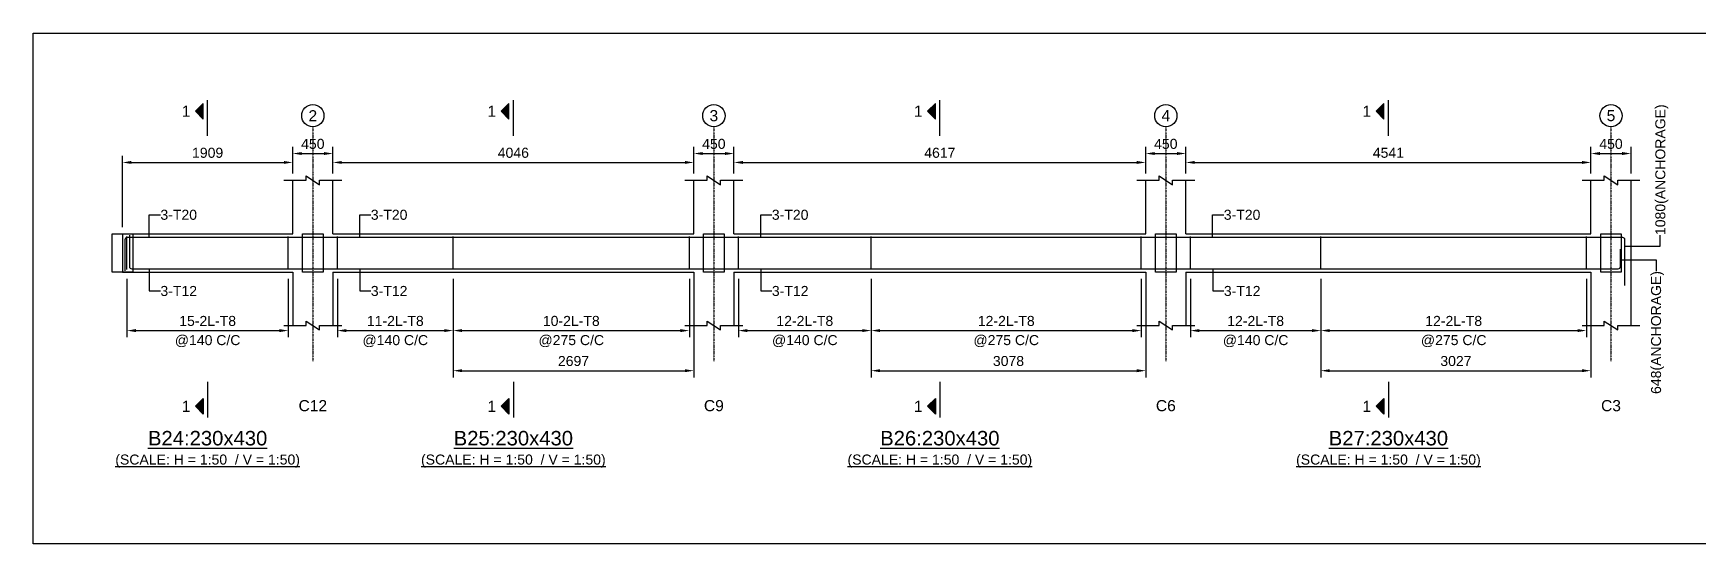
# Model space of a CAD drawing. Header units: inches. Extents: x -816171 to 9366335, y -450961 to 689132.
# Drawn here: x 4478771 to 4516113, y 185551 to 197011 of the extents above; entities that cross this region are included whole.
import ezdxf
from ezdxf.enums import TextEntityAlignment as Align

# ---------------------------------------------------------------- set-up
doc = ezdxf.new("R2010")
doc.units = ezdxf.units.IN
doc.header["$MEASUREMENT"] = 0
doc.linetypes.add('SCCenter', pattern=[1.2, 0.5, -0.3, 0.1, -0.3])
doc.linetypes.add('SCHidden', pattern=[1000, 500, -500])
for name, color, linetype in [('Concrete Line', 2, 'Continuous'), ('Cut Line', 31, 'Continuous'), ('Dimension', 31, 'Continuous'), ('Grid', 8, 'Continuous'), ('Labels', 4, 'Continuous'), ('Labels_Support', 4, 'Continuous'), ('Link', 225, 'Continuous'), ('Reinforcement', 130, 'Continuous'), ('Schedule Border', 60, 'Continuous'), ('Section Mark', 5, 'Continuous'), ('Solid', 25, 'Continuous'), ('Text', 31, 'Continuous'), ('Text_Scale', 31, 'Continuous')]:
    doc.layers.add(name, color=color, linetype=linetype)
doc.styles.add('SC-SansSerif', font='SansSerif')
doc.styles.get("Standard").update_dxf_attribs({"font": 'txt.shx'})
doc.dimstyles.new('SCBBSDimStyl', dxfattribs={"dimtxt": 225, "dimasz": 200, "dimexe": 150, "dimexo": 150, "dimgap": 100, "dimtad": 1, "dimtoh": 1, "dimdec": 0, "dimzin": 0, "dimdsep": 46, "dimtxsty": 'SC-SansSerif', "dimcen": 0.09, "dimclrd": 8, "dimclre": 8, "dimclrt": 31, "dimadec": 0, "dimazin": 0, "dimtfac": 1, "dimtdec": 0, "dimtix": 1, "dimtofl": 0, "dimtmove": 0, "dimatfit": 3, "dimfxl": 1, "dimtolj": 1, "dimtzin": 0, "dimarcsym": 0})
doc.dimstyles.get("Standard").update_dxf_attribs({"dimtxt": 0.18, "dimasz": 0.18, "dimexe": 0.18, "dimexo": 0.0625, "dimgap": 0.09, "dimtad": 0, "dimtih": 1, "dimtoh": 1, "dimdec": 4, "dimzin": 0, "dimdsep": 46, "dimtxsty": 'Standard', "dimcen": 0.09, "dimadec": 0, "dimazin": 0, "dimtfac": 1, "dimtdec": 4, "dimtofl": 0, "dimtmove": 0, "dimatfit": 3, "dimfxl": 1, "dimtolj": 1, "dimtzin": 0, "dimarcsym": 0})

# ---------------------------------------------------------------- blocks, each defined once
blk = doc.blocks.new('*D1825')
at = {"layer": 'DEFPOINTS', "color": 0, "transparency": 16777216}
for p in [(4480871, 191651), (4484489, 191651), (4484489, 190336)]:
    blk.add_point(p, dxfattribs=at)
at = {"layer": 'Dimension', "color": 8, "lineweight": -2, "transparency": 16777216}
for p, q in [((4480871, 191501), (4480871, 190186)), ((4484489, 191501), (4484489, 190186)), ((4481071, 190336), (4484289, 190336))]:
    blk.add_line(p, q, dxfattribs=at)
at = {"layer": 'Dimension', "color": 8, "transparency": 16777216}
for points in [[(4481071, 190370), (4481071, 190303), (4480871, 190336)], [(4484289, 190370), (4484289, 190303), (4484489, 190336)]]:
    blk.add_solid(points, dxfattribs=at)
at = {"layer": 'Dimension', "color": 31, "transparency": 16777216, "char_height": 225, "attachment_point": 5, "style": 'SC-SansSerif'}
for s, insert in [('\\A1;15-2L-T8', (4482680, 190552)), ('\\A1;@140 C/C', (4482680, 190100))]:
    blk.add_mtext(s, dxfattribs=dict(at, insert=insert))
blk = doc.blocks.new('*D1826')
at = {"layer": 'DEFPOINTS', "color": 0, "transparency": 16777216}
for p in [(4485589, 191651), (4488186, 191651), (4488186, 190336)]:
    blk.add_point(p, dxfattribs=at)
at = {"layer": 'Dimension', "color": 8, "lineweight": -2, "transparency": 16777216}
for p, q in [((4485589, 191501), (4485589, 190186)), ((4488186, 191501), (4488186, 190186)), ((4485789, 190336), (4487986, 190336))]:
    blk.add_line(p, q, dxfattribs=at)
at = {"layer": 'Dimension', "color": 8, "transparency": 16777216}
for points in [[(4485789, 190370), (4485789, 190303), (4485589, 190336)], [(4487986, 190370), (4487986, 190303), (4488186, 190336)]]:
    blk.add_solid(points, dxfattribs=at)
at = {"layer": 'Dimension', "color": 31, "transparency": 16777216, "char_height": 225, "attachment_point": 5, "style": 'SC-SansSerif'}
for s, insert in [('\\A1;11-2L-T8', (4486888, 190552)), ('\\A1;@140 C/C', (4486888, 190100))]:
    blk.add_mtext(s, dxfattribs=dict(at, insert=insert))
blk = doc.blocks.new('*D1827')
at = {"layer": 'DEFPOINTS', "color": 0, "transparency": 16777216}
for p in [(4488186, 191651), (4493481, 191651), (4493481, 190336)]:
    blk.add_point(p, dxfattribs=at)
at = {"layer": 'Dimension', "color": 8, "lineweight": -2, "transparency": 16777216}
for p, q in [((4488186, 191501), (4488186, 190186)), ((4493481, 191501), (4493481, 190186)), ((4488386, 190336), (4493281, 190336))]:
    blk.add_line(p, q, dxfattribs=at)
at = {"layer": 'Dimension', "color": 8, "transparency": 16777216}
for points in [[(4488386, 190370), (4488386, 190303), (4488186, 190336)], [(4493281, 190370), (4493281, 190303), (4493481, 190336)]]:
    blk.add_solid(points, dxfattribs=at)
at = {"layer": 'Dimension', "color": 31, "transparency": 16777216, "char_height": 225, "attachment_point": 5, "style": 'SC-SansSerif'}
for s, insert in [('\\A1;10-2L-T8', (4490834, 190552)), ('\\A1;@275 C/C', (4490834, 190100))]:
    blk.add_mtext(s, dxfattribs=dict(at, insert=insert))
blk = doc.blocks.new('*D1828')
at = {"layer": 'DEFPOINTS', "color": 0, "transparency": 16777216}
for p in [(4488186, 191651), (4493581, 191651), (4493581, 189436)]:
    blk.add_point(p, dxfattribs=at)
at = {"layer": 'Dimension', "color": 8, "lineweight": -2, "transparency": 16777216}
for p, q in [((4488186, 191501), (4488186, 189286)), ((4493581, 191501), (4493581, 189286)), ((4488386, 189436), (4493381, 189436))]:
    blk.add_line(p, q, dxfattribs=at)
at = {"layer": 'Dimension', "color": 8, "transparency": 16777216}
for points in [[(4488386, 189470), (4488386, 189403), (4488186, 189436)], [(4493381, 189470), (4493381, 189403), (4493581, 189436)]]:
    blk.add_solid(points, dxfattribs=at)
at = {"layer": 'Dimension', "color": 31, "transparency": 16777216, "insert": (4490884, 189652), "char_height": 225, "attachment_point": 5, "style": 'SC-SansSerif'}
blk.add_mtext('\\A1;2697', dxfattribs=at)
blk = doc.blocks.new('*D1829')
at = {"layer": 'DEFPOINTS', "color": 0, "transparency": 16777216}
for p in [(4494581, 191651), (4497559, 191651), (4497559, 190336)]:
    blk.add_point(p, dxfattribs=at)
at = {"layer": 'Dimension', "color": 8, "lineweight": -2, "transparency": 16777216}
for p, q in [((4494581, 191501), (4494581, 190186)), ((4497559, 191501), (4497559, 190186)), ((4494781, 190336), (4497359, 190336))]:
    blk.add_line(p, q, dxfattribs=at)
at = {"layer": 'Dimension', "color": 8, "transparency": 16777216}
for points in [[(4494781, 190370), (4494781, 190303), (4494581, 190336)], [(4497359, 190370), (4497359, 190303), (4497559, 190336)]]:
    blk.add_solid(points, dxfattribs=at)
at = {"layer": 'Dimension', "color": 31, "transparency": 16777216, "char_height": 225, "attachment_point": 5, "style": 'SC-SansSerif'}
for s, insert in [('\\A1;12-2L-T8', (4496070, 190552)), ('\\A1;@140 C/C', (4496070, 190100))]:
    blk.add_mtext(s, dxfattribs=dict(at, insert=insert))
blk = doc.blocks.new('*D1830')
at = {"layer": 'DEFPOINTS', "color": 0, "transparency": 16777216}
for p in [(4497559, 191651), (4503615, 191651), (4503615, 190336)]:
    blk.add_point(p, dxfattribs=at)
at = {"layer": 'Dimension', "color": 8, "lineweight": -2, "transparency": 16777216}
for p, q in [((4497559, 191501), (4497559, 190186)), ((4503615, 191501), (4503615, 190186)), ((4497759, 190336), (4503415, 190336))]:
    blk.add_line(p, q, dxfattribs=at)
at = {"layer": 'Dimension', "color": 8, "transparency": 16777216}
for points in [[(4497759, 190370), (4497759, 190303), (4497559, 190336)], [(4503415, 190370), (4503415, 190303), (4503615, 190336)]]:
    blk.add_solid(points, dxfattribs=at)
at = {"layer": 'Dimension', "color": 31, "transparency": 16777216, "char_height": 225, "attachment_point": 5, "style": 'SC-SansSerif'}
for s, insert in [('\\A1;12-2L-T8', (4500587, 190552)), ('\\A1;@275 C/C', (4500587, 190100))]:
    blk.add_mtext(s, dxfattribs=dict(at, insert=insert))
blk = doc.blocks.new('*D1831')
at = {"layer": 'DEFPOINTS', "color": 0, "transparency": 16777216}
for p in [(4497559, 191651), (4503715, 191651), (4503715, 189436)]:
    blk.add_point(p, dxfattribs=at)
at = {"layer": 'Dimension', "color": 8, "lineweight": -2, "transparency": 16777216}
for p, q in [((4497559, 191501), (4497559, 189286)), ((4503715, 191501), (4503715, 189286)), ((4497759, 189436), (4503515, 189436))]:
    blk.add_line(p, q, dxfattribs=at)
at = {"layer": 'Dimension', "color": 8, "transparency": 16777216}
for points in [[(4497759, 189470), (4497759, 189403), (4497559, 189436)], [(4503515, 189470), (4503515, 189403), (4503715, 189436)]]:
    blk.add_solid(points, dxfattribs=at)
at = {"layer": 'Dimension', "color": 31, "transparency": 16777216, "insert": (4500637, 189652), "char_height": 225, "attachment_point": 5, "style": 'SC-SansSerif'}
blk.add_mtext('\\A1;3078', dxfattribs=at)
blk = doc.blocks.new('*D1832')
at = {"layer": 'DEFPOINTS', "color": 0, "transparency": 16777216}
for p in [(4504715, 191651), (4507642, 191651), (4507642, 190336)]:
    blk.add_point(p, dxfattribs=at)
at = {"layer": 'Dimension', "color": 8, "lineweight": -2, "transparency": 16777216}
for p, q in [((4504715, 191501), (4504715, 190186)), ((4507642, 191501), (4507642, 190186)), ((4504915, 190336), (4507442, 190336))]:
    blk.add_line(p, q, dxfattribs=at)
at = {"layer": 'Dimension', "color": 8, "transparency": 16777216}
for points in [[(4504915, 190370), (4504915, 190303), (4504715, 190336)], [(4507442, 190370), (4507442, 190303), (4507642, 190336)]]:
    blk.add_solid(points, dxfattribs=at)
at = {"layer": 'Dimension', "color": 31, "transparency": 16777216, "char_height": 225, "attachment_point": 5, "style": 'SC-SansSerif'}
for s, insert in [('\\A1;12-2L-T8', (4506179, 190552)), ('\\A1;@140 C/C', (4506179, 190100))]:
    blk.add_mtext(s, dxfattribs=dict(at, insert=insert))
blk = doc.blocks.new('*D1833')
at = {"layer": 'DEFPOINTS', "color": 0, "transparency": 16777216}
for p in [(4507642, 191651), (4513597, 191651), (4513597, 190336)]:
    blk.add_point(p, dxfattribs=at)
at = {"layer": 'Dimension', "color": 8, "lineweight": -2, "transparency": 16777216}
for p, q in [((4507642, 191501), (4507642, 190186)), ((4513597, 191501), (4513597, 190186)), ((4507842, 190336), (4513397, 190336))]:
    blk.add_line(p, q, dxfattribs=at)
at = {"layer": 'Dimension', "color": 8, "transparency": 16777216}
for points in [[(4507842, 190370), (4507842, 190303), (4507642, 190336)], [(4513397, 190370), (4513397, 190303), (4513597, 190336)]]:
    blk.add_solid(points, dxfattribs=at)
at = {"layer": 'Dimension', "color": 31, "transparency": 16777216, "char_height": 225, "attachment_point": 5, "style": 'SC-SansSerif'}
for s, insert in [('\\A1;12-2L-T8', (4510620, 190552)), ('\\A1;@275 C/C', (4510620, 190100))]:
    blk.add_mtext(s, dxfattribs=dict(at, insert=insert))
blk = doc.blocks.new('*D1834')
at = {"layer": 'DEFPOINTS', "color": 0, "transparency": 16777216}
for p in [(4507642, 191651), (4513697, 191651), (4513697, 189436)]:
    blk.add_point(p, dxfattribs=at)
at = {"layer": 'Dimension', "color": 8, "lineweight": -2, "transparency": 16777216}
for p, q in [((4507642, 191501), (4507642, 189286)), ((4513697, 191501), (4513697, 189286)), ((4507842, 189436), (4513497, 189436))]:
    blk.add_line(p, q, dxfattribs=at)
at = {"layer": 'Dimension', "color": 8, "transparency": 16777216}
for points in [[(4507842, 189470), (4507842, 189403), (4507642, 189436)], [(4513497, 189470), (4513497, 189403), (4513697, 189436)]]:
    blk.add_solid(points, dxfattribs=at)
at = {"layer": 'Dimension', "color": 31, "transparency": 16777216, "insert": (4510670, 189652), "char_height": 225, "attachment_point": 5, "style": 'SC-SansSerif'}
blk.add_mtext('\\A1;3027', dxfattribs=at)
blk = doc.blocks.new('*D1843')
at = {"layer": 'DEFPOINTS', "color": 0, "transparency": 16777216}
for p in [(4484589, 194111), (4484589, 193711), (4480771, 192511)]:
    blk.add_point(p, dxfattribs=at)
at = {"layer": 'Dimension', "color": 8, "lineweight": -2, "transparency": 16777216}
for p, q in [((4480771, 192661), (4480771, 194261)), ((4484589, 193861), (4484589, 194261)), ((4480971, 194111), (4484389, 194111))]:
    blk.add_line(p, q, dxfattribs=at)
at = {"layer": 'Dimension', "color": 8, "transparency": 16777216}
for points in [[(4480971, 194145), (4480971, 194078), (4480771, 194111)], [(4484389, 194145), (4484389, 194078), (4484589, 194111)]]:
    blk.add_solid(points, dxfattribs=at)
at = {"layer": 'Dimension', "color": 31, "transparency": 16777216, "insert": (4482680, 194327), "char_height": 225, "attachment_point": 5, "style": 'SC-SansSerif'}
blk.add_mtext('\\A1;1909', dxfattribs=at)
blk = doc.blocks.new('*D1844')
at = {"layer": 'DEFPOINTS', "color": 0, "transparency": 16777216}
for p in [(4493581, 194111), (4485489, 193711), (4493581, 193711)]:
    blk.add_point(p, dxfattribs=at)
at = {"layer": 'Dimension', "color": 8, "lineweight": -2, "transparency": 16777216}
for p, q in [((4485489, 193861), (4485489, 194261)), ((4493581, 193861), (4493581, 194261)), ((4485689, 194111), (4493381, 194111))]:
    blk.add_line(p, q, dxfattribs=at)
at = {"layer": 'Dimension', "color": 8, "transparency": 16777216}
for points in [[(4485689, 194145), (4485689, 194078), (4485489, 194111)], [(4493381, 194145), (4493381, 194078), (4493581, 194111)]]:
    blk.add_solid(points, dxfattribs=at)
at = {"layer": 'Dimension', "color": 31, "transparency": 16777216, "insert": (4489535, 194327), "char_height": 225, "attachment_point": 5, "style": 'SC-SansSerif'}
blk.add_mtext('\\A1;4046', dxfattribs=at)
blk = doc.blocks.new('*D1845')
at = {"layer": 'DEFPOINTS', "color": 0, "transparency": 16777216}
for p in [(4503715, 194111), (4494481, 193711), (4503715, 193711)]:
    blk.add_point(p, dxfattribs=at)
at = {"layer": 'Dimension', "color": 8, "lineweight": -2, "transparency": 16777216}
for p, q in [((4494481, 193861), (4494481, 194261)), ((4503715, 193861), (4503715, 194261)), ((4494681, 194111), (4503515, 194111))]:
    blk.add_line(p, q, dxfattribs=at)
at = {"layer": 'Dimension', "color": 8, "transparency": 16777216}
for points in [[(4494681, 194145), (4494681, 194078), (4494481, 194111)], [(4503515, 194145), (4503515, 194078), (4503715, 194111)]]:
    blk.add_solid(points, dxfattribs=at)
at = {"layer": 'Dimension', "color": 31, "transparency": 16777216, "insert": (4499098, 194327), "char_height": 225, "attachment_point": 5, "style": 'SC-SansSerif'}
blk.add_mtext('\\A1;4617', dxfattribs=at)
blk = doc.blocks.new('*D1846')
at = {"layer": 'DEFPOINTS', "color": 0, "transparency": 16777216}
for p in [(4513697, 194111), (4504615, 193711), (4513697, 193711)]:
    blk.add_point(p, dxfattribs=at)
at = {"layer": 'Dimension', "color": 8, "lineweight": -2, "transparency": 16777216}
for p, q in [((4504615, 193861), (4504615, 194261)), ((4513697, 193861), (4513697, 194261)), ((4504815, 194111), (4513497, 194111))]:
    blk.add_line(p, q, dxfattribs=at)
at = {"layer": 'Dimension', "color": 8, "transparency": 16777216}
for points in [[(4504815, 194145), (4504815, 194078), (4504615, 194111)], [(4513497, 194145), (4513497, 194078), (4513697, 194111)]]:
    blk.add_solid(points, dxfattribs=at)
at = {"layer": 'Dimension', "color": 31, "transparency": 16777216, "insert": (4509156, 194327), "char_height": 225, "attachment_point": 5, "style": 'SC-SansSerif'}
blk.add_mtext('\\A1;4541', dxfattribs=at)
blk = doc.blocks.new('*D1847')
at = {"layer": 'DEFPOINTS', "color": 0, "transparency": 16777216}
for p in [(4485489, 194311), (4484589, 193711), (4485489, 193711)]:
    blk.add_point(p, dxfattribs=at)
at = {"layer": 'Dimension', "color": 8, "lineweight": -2, "transparency": 16777216}
for p, q in [((4484589, 193861), (4484589, 194461)), ((4484789, 194311), (4485289, 194311)), ((4485489, 193861), (4485489, 194461))]:
    blk.add_line(p, q, dxfattribs=at)
at = {"layer": 'Dimension', "color": 8, "transparency": 16777216}
for points in [[(4484789, 194345), (4484789, 194278), (4484589, 194311)], [(4485289, 194345), (4485289, 194278), (4485489, 194311)]]:
    blk.add_solid(points, dxfattribs=at)
at = {"layer": 'Dimension', "color": 31, "transparency": 16777216, "insert": (4485039, 194527), "char_height": 225, "attachment_point": 5, "style": 'SC-SansSerif'}
blk.add_mtext('\\A1;450', dxfattribs=at)
blk = doc.blocks.new('*D1848')
at = {"layer": 'DEFPOINTS', "color": 0, "transparency": 16777216}
for p in [(4494481, 194311), (4493581, 193711), (4494481, 193711)]:
    blk.add_point(p, dxfattribs=at)
at = {"layer": 'Dimension', "color": 8, "lineweight": -2, "transparency": 16777216}
for p, q in [((4493581, 193861), (4493581, 194461)), ((4493781, 194311), (4494281, 194311)), ((4494481, 193861), (4494481, 194461))]:
    blk.add_line(p, q, dxfattribs=at)
at = {"layer": 'Dimension', "color": 8, "transparency": 16777216}
for points in [[(4493781, 194345), (4493781, 194278), (4493581, 194311)], [(4494281, 194345), (4494281, 194278), (4494481, 194311)]]:
    blk.add_solid(points, dxfattribs=at)
at = {"layer": 'Dimension', "color": 31, "transparency": 16777216, "insert": (4494031, 194527), "char_height": 225, "attachment_point": 5, "style": 'SC-SansSerif'}
blk.add_mtext('\\A1;450', dxfattribs=at)
blk = doc.blocks.new('*D1849')
at = {"layer": 'DEFPOINTS', "color": 0, "transparency": 16777216}
for p in [(4504615, 194311), (4503715, 193711), (4504615, 193711)]:
    blk.add_point(p, dxfattribs=at)
at = {"layer": 'Dimension', "color": 8, "lineweight": -2, "transparency": 16777216}
for p, q in [((4503715, 193861), (4503715, 194461)), ((4503915, 194311), (4504415, 194311)), ((4504615, 193861), (4504615, 194461))]:
    blk.add_line(p, q, dxfattribs=at)
at = {"layer": 'Dimension', "color": 8, "transparency": 16777216}
for points in [[(4503915, 194345), (4503915, 194278), (4503715, 194311)], [(4504415, 194345), (4504415, 194278), (4504615, 194311)]]:
    blk.add_solid(points, dxfattribs=at)
at = {"layer": 'Dimension', "color": 31, "transparency": 16777216, "insert": (4504165, 194527), "char_height": 225, "attachment_point": 5, "style": 'SC-SansSerif'}
blk.add_mtext('\\A1;450', dxfattribs=at)
blk = doc.blocks.new('*D1850')
at = {"layer": 'DEFPOINTS', "color": 0, "transparency": 16777216}
for p in [(4514597, 194311), (4513697, 193711), (4514597, 193711)]:
    blk.add_point(p, dxfattribs=at)
at = {"layer": 'Dimension', "color": 8, "lineweight": -2, "transparency": 16777216}
for p, q in [((4513697, 193861), (4513697, 194461)), ((4513897, 194311), (4514397, 194311)), ((4514597, 193861), (4514597, 194461))]:
    blk.add_line(p, q, dxfattribs=at)
at = {"layer": 'Dimension', "color": 8, "transparency": 16777216}
for points in [[(4513897, 194345), (4513897, 194278), (4513697, 194311)], [(4514397, 194345), (4514397, 194278), (4514597, 194311)]]:
    blk.add_solid(points, dxfattribs=at)
at = {"layer": 'Dimension', "color": 31, "transparency": 16777216, "insert": (4514147, 194527), "char_height": 225, "attachment_point": 5, "style": 'SC-SansSerif'}
blk.add_mtext('\\A1;450', dxfattribs=at)

msp = doc.modelspace()

# ---------------------------------------------------------------- hatches: boundary and pattern name
at = {"layer": 'Solid'}
for points in [[(4482580.08622, 195436.35614), (4482405.08622, 195261.35614), (4482580.08622, 195086.35614), (4482580.08622, 195436.35614)], [(4489435.58622, 195436.35614), (4489260.58622, 195261.35614), (4489435.58622, 195086.35614), (4489435.58622, 195436.35614)], [(4498998.58622, 195436.35614), (4498823.58622, 195261.35614), (4498998.58622, 195086.35614), (4498998.58622, 195436.35614)], [(4509056.58622, 195436.35614), (4508881.58622, 195261.35614), (4509056.58622, 195086.35614), (4509056.58622, 195436.35614)], [(4482580.08622, 188461.35614), (4482405.08622, 188636.35614), (4482580.08622, 188811.35614), (4482580.08622, 188461.35614)], [(4489435.58622, 188461.35614), (4489260.58622, 188636.35614), (4489435.58622, 188811.35614), (4489435.58622, 188461.35614)], [(4498998.58622, 188461.35614), (4498823.58622, 188636.35614), (4498998.58622, 188811.35614), (4498998.58622, 188461.35614)], [(4509056.58622, 188461.35614), (4508881.58622, 188636.35614), (4509056.58622, 188811.35614), (4509056.58622, 188461.35614)]]:
    msp.add_hatch(color=256, dxfattribs=at).paths.add_polyline_path(points, flags=0)

# ---------------------------------------------------------------- linework, layer by layer
at = {"layer": 'Concrete Line'}
for p, q in [((4484589.08622, 192511.35614), (4484589.08622, 193711.35614)), ((4485489.08622, 192511.35614), (4485489.08622, 193711.35614)), ((4493581.08622, 192511.35614), (4493581.08622, 193711.35614)), ((4494481.08622, 192511.35614), (4494481.08622, 193711.35614)), ((4503715.08622, 192511.35614), (4503715.08622, 193711.35614)), ((4504615.08622, 192511.35614), (4504615.08622, 193711.35614)), ((4513697.08622, 192511.35614), (4513697.08622, 193711.35614)), ((4514597.08622, 190451.35614), (4514597.08622, 193711.35614)), ((4480771.08622, 192511.35614), (4480771.08622, 191651.35614)), ((4484589.08622, 191651.35614), (4484589.08622, 190451.35614)), ((4485489.08622, 191651.35614), (4485489.08622, 190451.35614)), ((4493581.08622, 191651.35614), (4493581.08622, 190451.35614)), ((4494481.08622, 191651.35614), (4494481.08622, 190451.35614)), ((4503715.08622, 191651.35614), (4503715.08622, 190451.35614)), ((4504615.08622, 191651.35614), (4504615.08622, 190451.35614)), ((4513697.08622, 191651.35614), (4513697.08622, 190451.35614))]:
    msp.add_line(p, q, dxfattribs=at)
for points in [[(4480541.08622, 192511.35614), (4481001.08622, 192511.35614), (4481001.08622, 192511.35614), (4481001.08622, 191651.35614), (4481001.08622, 191651.35614), (4480541.08622, 191651.35614), (4480541.08622, 191651.35614), (4480541.08622, 192511.35614)], [(4484809.08622, 192511.35614), (4485269.08622, 192511.35614), (4485269.08622, 192511.35614), (4485269.08622, 191651.35614), (4485269.08622, 191651.35614), (4484809.08622, 191651.35614), (4484809.08622, 191651.35614), (4484809.08622, 192511.35614)], [(4493801.08622, 192511.35614), (4494261.08622, 192511.35614), (4494261.08622, 192511.35614), (4494261.08622, 191651.35614), (4494261.08622, 191651.35614), (4493801.08622, 191651.35614), (4493801.08622, 191651.35614), (4493801.08622, 192511.35614)], [(4503935.08622, 192511.35614), (4504395.08622, 192511.35614), (4504395.08622, 192511.35614), (4504395.08622, 191651.35614), (4504395.08622, 191651.35614), (4503935.08622, 191651.35614), (4503935.08622, 191651.35614), (4503935.08622, 192511.35614)], [(4513917.08622, 192511.35614), (4514377.08622, 192511.35614), (4514377.08622, 192511.35614), (4514377.08622, 191651.35614), (4514377.08622, 191651.35614), (4513917.08622, 191651.35614), (4513917.08622, 191651.35614), (4513917.08622, 192511.35614)]]:
    msp.add_lwpolyline(points, close=True, dxfattribs=at)
at = {"layer": 'Concrete Line', "linetype": 'SCHidden'}
for points in [[(4480541.08622, 192511.35614), (4481001.08622, 192511.35614), (4481001.08622, 192511.35614), (4481001.08622, 191651.35614), (4481001.08622, 191651.35614), (4480541.08622, 191651.35614), (4480541.08622, 191651.35614), (4480541.08622, 192511.35614)], [(4484809.08622, 192511.35614), (4485269.08622, 192511.35614), (4485269.08622, 192511.35614), (4485269.08622, 191651.35614), (4485269.08622, 191651.35614), (4484809.08622, 191651.35614), (4484809.08622, 191651.35614), (4484809.08622, 192511.35614)], [(4493801.08622, 192511.35614), (4494261.08622, 192511.35614), (4494261.08622, 192511.35614), (4494261.08622, 191651.35614), (4494261.08622, 191651.35614), (4493801.08622, 191651.35614), (4493801.08622, 191651.35614), (4493801.08622, 192511.35614)], [(4503935.08622, 192511.35614), (4504395.08622, 192511.35614), (4504395.08622, 192511.35614), (4504395.08622, 191651.35614), (4504395.08622, 191651.35614), (4503935.08622, 191651.35614), (4503935.08622, 191651.35614), (4503935.08622, 192511.35614)], [(4513917.08622, 192511.35614), (4514377.08622, 192511.35614), (4514377.08622, 192511.35614), (4514377.08622, 191651.35614), (4514377.08622, 191651.35614), (4513917.08622, 191651.35614), (4513917.08622, 191651.35614), (4513917.08622, 192511.35614)]]:
    msp.add_lwpolyline(points, close=True, dxfattribs=at)
at = {"layer": 'Concrete Line'}
for points in [[(4480771.08622, 192511.35614), (4484589.08622, 192511.35614)], [(4485489.08622, 192511.35614), (4493581.08622, 192511.35614)], [(4494481.08622, 192511.35614), (4503715.08622, 192511.35614)], [(4504615.08622, 192511.35614), (4513697.08622, 192511.35614)], [(4480771.08622, 191651.35614), (4484589.08622, 191651.35614)], [(4485489.08622, 191651.35614), (4493581.08622, 191651.35614)], [(4494481.08622, 191651.35614), (4503715.08622, 191651.35614)], [(4504615.08622, 191651.35614), (4513697.08622, 191651.35614)]]:
    msp.add_lwpolyline(points, dxfattribs=at)
at = {"layer": 'Cut Line'}
for points in [[(4484389.08622, 193711.35614), (4484889.08622, 193711.35614), (4484889.08622, 193811.35614), (4485189.08622, 193611.35614), (4485189.08622, 193711.35614), (4485689.08622, 193711.35614)], [(4493381.08622, 193711.35614), (4493881.08622, 193711.35614), (4493881.08622, 193811.35614), (4494181.08622, 193611.35614), (4494181.08622, 193711.35614), (4494681.08622, 193711.35614)], [(4503515.08622, 193711.35614), (4504015.08622, 193711.35614), (4504015.08622, 193811.35614), (4504315.08622, 193611.35614), (4504315.08622, 193711.35614), (4504815.08622, 193711.35614)], [(4513497.08622, 193711.35614), (4513997.08622, 193711.35614), (4513997.08622, 193811.35614), (4514297.08622, 193611.35614), (4514297.08622, 193711.35614), (4514797.08622, 193711.35614)], [(4484389.08622, 190451.35614), (4484889.08622, 190451.35614), (4484889.08622, 190551.35614), (4485189.08622, 190351.35614), (4485189.08622, 190451.35614), (4485689.08622, 190451.35614)], [(4493381.08622, 190451.35614), (4493881.08622, 190451.35614), (4493881.08622, 190551.35614), (4494181.08622, 190351.35614), (4494181.08622, 190451.35614), (4494681.08622, 190451.35614)], [(4503515.08622, 190451.35614), (4504015.08622, 190451.35614), (4504015.08622, 190551.35614), (4504315.08622, 190351.35614), (4504315.08622, 190451.35614), (4504815.08622, 190451.35614)], [(4513497.08622, 190451.35614), (4513997.08622, 190451.35614), (4513997.08622, 190551.35614), (4514297.08622, 190351.35614), (4514297.08622, 190451.35614), (4514797.08622, 190451.35614)]]:
    msp.add_lwpolyline(points, dxfattribs=at)
at = {"layer": 'Grid', "linetype": 'SCCenter'}
for p, q in [((4485039.08622, 194911.35614), (4485039.08622, 189651.35614)), ((4494031.08622, 194911.35614), (4494031.08622, 189651.35614)), ((4504165.08622, 194911.35614), (4504165.08622, 189651.35614)), ((4514147.08622, 194911.35614), (4514147.08622, 189651.35614))]:
    msp.add_line(p, q, dxfattribs=at)
at = {"layer": 'Grid'}
for centre in [(4485039.08622, 195161.35614), (4494031.08622, 195161.35614), (4504165.08622, 195161.35614), (4514147.08622, 195161.35614)]:
    msp.add_circle(centre, 250, dxfattribs=at)
at = {"layer": 'Link'}
for p, q in [((4480871.08622, 191711.35614), (4480871.08622, 192451.35614)), ((4484489.08622, 191711.35614), (4484489.08622, 192451.35614)), ((4485589.08622, 191711.35614), (4485589.08622, 192451.35614)), ((4488186.42556, 191711.35614), (4488186.42556, 192451.35614)), ((4493481.08622, 191711.35614), (4493481.08622, 192451.35614)), ((4494581.08622, 191711.35614), (4494581.08622, 192451.35614)), ((4497559.0923, 191711.35614), (4497559.0923, 192451.35614)), ((4503615.08622, 191711.35614), (4503615.08622, 192451.35614)), ((4504715.08622, 191711.35614), (4504715.08622, 192451.35614)), ((4507642.42562, 191711.35614), (4507642.42562, 192451.35614)), ((4513597.08622, 191711.35614), (4513597.08622, 192451.35614))]:
    msp.add_line(p, q, dxfattribs=at)
at = {"layer": 'Reinforcement'}
for points in [[(4480831.08622, 191681.35614), (4480831.08622, 192381.35614, -0.4142135624), (4480881.08622, 192431.35614), (4514402.09533, 192431.35614, -0.4142135343), (4514452.09533, 192381.35614), (4514452.09533, 191347.35614)], [(4480927.08622, 192481.35614), (4480927.08622, 191773.35614, 0.4142135624), (4480977.08622, 191723.35614), (4514309.40899, 191723.35614, 0.414213775), (4514359.40899, 191773.35614), (4514359.40899, 192167.35614)]]:
    msp.add_lwpolyline(points, format="xyb", dxfattribs=at)
at = {"layer": 'Schedule Border'}
msp.add_lwpolyline([(4478771.08622, 197011.35614), (4574296.09533, 197011.35614), (4574296.09533, 185551.35614), (4478771.08622, 185551.35614)], close=True, dxfattribs=at)
at = {"layer": 'Section Mark'}
for points in [[(4482580.08622, 195436.35614), (4482405.08622, 195261.35614), (4482580.08622, 195086.35614), (4482580.08622, 195436.35614)], [(4482680.08622, 194711.35614), (4482680.08622, 195511.35614)], [(4489435.58622, 195436.35614), (4489260.58622, 195261.35614), (4489435.58622, 195086.35614), (4489435.58622, 195436.35614)], [(4489535.58622, 194711.35614), (4489535.58622, 195511.35614)], [(4498998.58622, 195436.35614), (4498823.58622, 195261.35614), (4498998.58622, 195086.35614), (4498998.58622, 195436.35614)], [(4499098.58622, 194711.35614), (4499098.58622, 195511.35614)], [(4509056.58622, 195436.35614), (4508881.58622, 195261.35614), (4509056.58622, 195086.35614), (4509056.58622, 195436.35614)], [(4509156.58622, 194711.35614), (4509156.58622, 195511.35614)], [(4482680.08622, 189186.35614), (4482680.08622, 188386.35614)], [(4489535.58622, 189186.35614), (4489535.58622, 188386.35614)], [(4499098.58622, 189186.35614), (4499098.58622, 188386.35614)], [(4509156.58622, 189186.35614), (4509156.58622, 188386.35614)], [(4482580.08622, 188461.35614), (4482405.08622, 188636.35614), (4482580.08622, 188811.35614), (4482580.08622, 188461.35614)], [(4489435.58622, 188461.35614), (4489260.58622, 188636.35614), (4489435.58622, 188811.35614), (4489435.58622, 188461.35614)], [(4498998.58622, 188461.35614), (4498823.58622, 188636.35614), (4498998.58622, 188811.35614), (4498998.58622, 188461.35614)], [(4509056.58622, 188461.35614), (4508881.58622, 188636.35614), (4509056.58622, 188811.35614), (4509056.58622, 188461.35614)]]:
    msp.add_lwpolyline(points, dxfattribs=at)

# ---------------------------------------------------------------- texts
at = {"layer": 'Grid', "style": 'SC-SansSerif'}
for s, p in [('2', (4485039.08622, 195161.35614)), ('3', (4494031.08622, 195161.35614)), ('4', (4504165.08622, 195161.35614)), ('5', (4514147.08622, 195161.35614))]:
    msp.add_text(s, height=250, dxfattribs=at).set_placement(p, align=Align.MIDDLE)
at = {"layer": 'Labels', "style": 'SC-SansSerif'}
for s, p in [('%%uB24:230x430', (4482680.08622, 187661.35614)), ('%%uB25:230x430', (4489535.08622, 187661.35614)), ('%%uB26:230x430', (4499098.08622, 187661.35614)), ('%%uB27:230x430', (4509156.08622, 187661.35614))]:
    msp.add_text(s, height=325, dxfattribs=at).set_placement(p, align=Align.BOTTOM_CENTER)
at = {"layer": 'Labels_Support', "style": 'SC-SansSerif'}
for s, p in [('C12', (4485039.08622, 188451.35614)), ('C9', (4494031.08622, 188451.35614)), ('C6', (4504165.08622, 188451.35614)), ('C3', (4514147.08622, 188451.35614))]:
    msp.add_text(s, height=250, dxfattribs=at).set_placement(p, align=Align.BOTTOM_CENTER)
at = {"layer": 'Section Mark', "style": 'SC-SansSerif'}
for p in [(4482292.58622, 195261.35614), (4489148.08622, 195261.35614), (4498711.08622, 195261.35614), (4508769.08622, 195261.35614), (4482292.58622, 188636.35614), (4489148.08622, 188636.35614), (4498711.08622, 188636.35614), (4508769.08622, 188636.35614)]:
    msp.add_text('1', height=250, dxfattribs=at).set_placement(p, align=Align.MIDDLE_RIGHT)
at = {"layer": 'Text', "style": 'SC-SansSerif'}
msp.add_text('1080(ANCHORAGE)', height=225, rotation=90, dxfattribs=at).set_placement((4515253.08622, 192481.35614), align=Align.MIDDLE_LEFT)
for s, p in [('3-T20', (4481621.08622, 192936.35614)), ('3-T20', (4486339.08622, 192936.35614)), ('3-T20', (4495331.08622, 192936.35614)), ('3-T20', (4505464.59078, 192936.35614)), ('3-T12', (4481621.08622, 191226.35614)), ('3-T12', (4486339.08622, 191226.35614)), ('3-T12', (4495332.08172, 191226.35614)), ('3-T12', (4505467.07869, 191226.35614))]:
    msp.add_text(s, height=225, dxfattribs=at).set_placement(p, align=Align.MIDDLE_LEFT)
msp.add_text('648(ANCHORAGE)', height=225, rotation=90, dxfattribs=at).set_placement((4515157.08622, 191673.35614), align=Align.MIDDLE_RIGHT)
at = {"layer": 'Text_Scale', "style": 'SC-SansSerif'}
for p in [(4482680.08622, 187261.35614), (4489535.08622, 187261.35614), (4499098.08622, 187261.35614), (4509156.08622, 187261.35614)]:
    msp.add_text('%%u(SCALE: H = 1:50  / V = 1:50)', height=225, dxfattribs=at).set_placement(p, align=Align.BOTTOM_CENTER)

# ---------------------------------------------------------------- dimensions: what is measured, and where the dimension line sits
at = {"layer": 'Dimension'}
for base, p1, p2, text, picture, middle in [((4485489.08622, 194311.35614), (4484589.08622, 193711.35614), (4485489.08622, 193711.35614), '450', '*D1847', (4485039.08622, 194527.25121)), ((4494481.08622, 194311.35614), (4493581.08622, 193711.35614), (4494481.08622, 193711.35614), '450', '*D1848', (4494031.08622, 194527.25121)), ((4504615.08622, 194311.35614), (4503715.08622, 193711.35614), (4504615.08622, 193711.35614), '450', '*D1849', (4504165.08622, 194527.25121)), ((4514597.08622, 194311.35614), (4513697.08622, 193711.35614), (4514597.08622, 193711.35614), '450', '*D1850', (4514147.08622, 194527.25121)), ((4484589.08622, 194111.35614), (4480771.08622, 192511.35614), (4484589.08622, 193711.35614), '1909', '*D1843', (4482680.08622, 194327.25121)), ((4493581.08622, 194111.35614), (4485489.08622, 193711.35614), (4493581.08622, 193711.35614), '4046', '*D1844', (4489535.08622, 194327.40553)), ((4503715.08622, 194111.35614), (4494481.08622, 193711.35614), (4503715.08622, 193711.35614), '4617', '*D1845', (4499098.08622, 194327.40553)), ((4513697.08622, 194111.35614), (4504615.08622, 193711.35614), (4513697.08622, 193711.35614), '4541', '*D1846', (4509156.08622, 194327.25121)), ((4484489.08622, 190336.35614), (4480871.08622, 191651.35614), (4484489.08622, 191651.35614), '15-2L-T8\\X@140 C/C', '*D1825', (4482680.08622, 190336.35614)), ((4488186.42552, 190336.35614), (4485589.08622, 191651.35614), (4488186.42552, 191651.35614), '11-2L-T8\\X@140 C/C', '*D1826', (4486887.75587, 190336.35614)), ((4493481.08622, 190336.35614), (4488186.42552, 191651.35614), (4493481.08622, 191651.35614), '10-2L-T8\\X@275 C/C', '*D1827', (4490833.75587, 190336.35614)), ((4493581.08622, 189436.35614), (4488186.42552, 191651.35614), (4493581.08622, 191651.35614), '2697', '*D1828', (4490883.75587, 189652.40553)), ((4497559.09232, 190336.35614), (4494581.08622, 191651.35614), (4497559.09232, 191651.35614), '12-2L-T8\\X@140 C/C', '*D1829', (4496070.08927, 190336.35614)), ((4503615.08622, 190336.35614), (4497559.09232, 191651.35614), (4503615.08622, 191651.35614), '12-2L-T8\\X@275 C/C', '*D1830', (4500587.08927, 190336.35614)), ((4503715.08622, 189436.35614), (4497559.09232, 191651.35614), (4503715.08622, 191651.35614), '3078', '*D1831', (4500637.08927, 189652.40553)), ((4507642.42562, 190336.35614), (4504715.08622, 191651.35614), (4507642.42562, 191651.35614), '12-2L-T8\\X@140 C/C', '*D1832', (4506178.75592, 190336.35614)), ((4513597.08622, 190336.35614), (4507642.42562, 191651.35614), (4513597.08622, 191651.35614), '12-2L-T8\\X@275 C/C', '*D1833', (4510619.75592, 190336.35614)), ((4513697.08622, 189436.35614), (4507642.42562, 191651.35614), (4513697.08622, 191651.35614), '3027', '*D1834', (4510669.75592, 189652.40553))]:
    dim = msp.add_linear_dim(base=base, p1=p1, p2=p2, text=text, dimstyle='SCBBSDimStyl', dxfattribs=at)
    dim.commit()
    dim.dimension.update_dxf_attribs({"geometry": picture, "text_midpoint": middle})

# ---------------------------------------------------------------- leaders
at = {"layer": 'Dimension', "color": 8}
for points in [[(4481371.08622, 192431.35614), (4481371.08622, 192936.35614), (4481621.08622, 192936.35614)], [(4486089.08622, 192431.35614), (4486089.08622, 192936.35614), (4486339.08622, 192936.35614)], [(4495081.08622, 192431.35614), (4495081.08622, 192936.35614), (4495331.08622, 192936.35614)], [(4505214.59078, 192431.35614), (4505214.59078, 192936.35614), (4505464.59078, 192936.35614)], [(4514453.08622, 192231.35614), (4515253.08622, 192231.35614), (4515253.08622, 192481.35614)], [(4481371.08622, 191723.35614), (4481371.08622, 191226.35614), (4481621.08622, 191226.35614)], [(4486089.08622, 191723.35614), (4486089.08622, 191226.35614), (4486339.08622, 191226.35614)], [(4495082.08172, 191723.35614), (4495082.08172, 191226.35614), (4495332.08172, 191226.35614)], [(4505217.07869, 191723.35614), (4505217.07869, 191226.35614), (4505467.07869, 191226.35614)], [(4514357.08622, 191923.35614), (4515157.08622, 191923.35614), (4515157.08622, 191673.35614)]]:
    msp.add_leader(points, dimstyle='Standard', dxfattribs=at)

doc.saveas('drawing.dxf')
